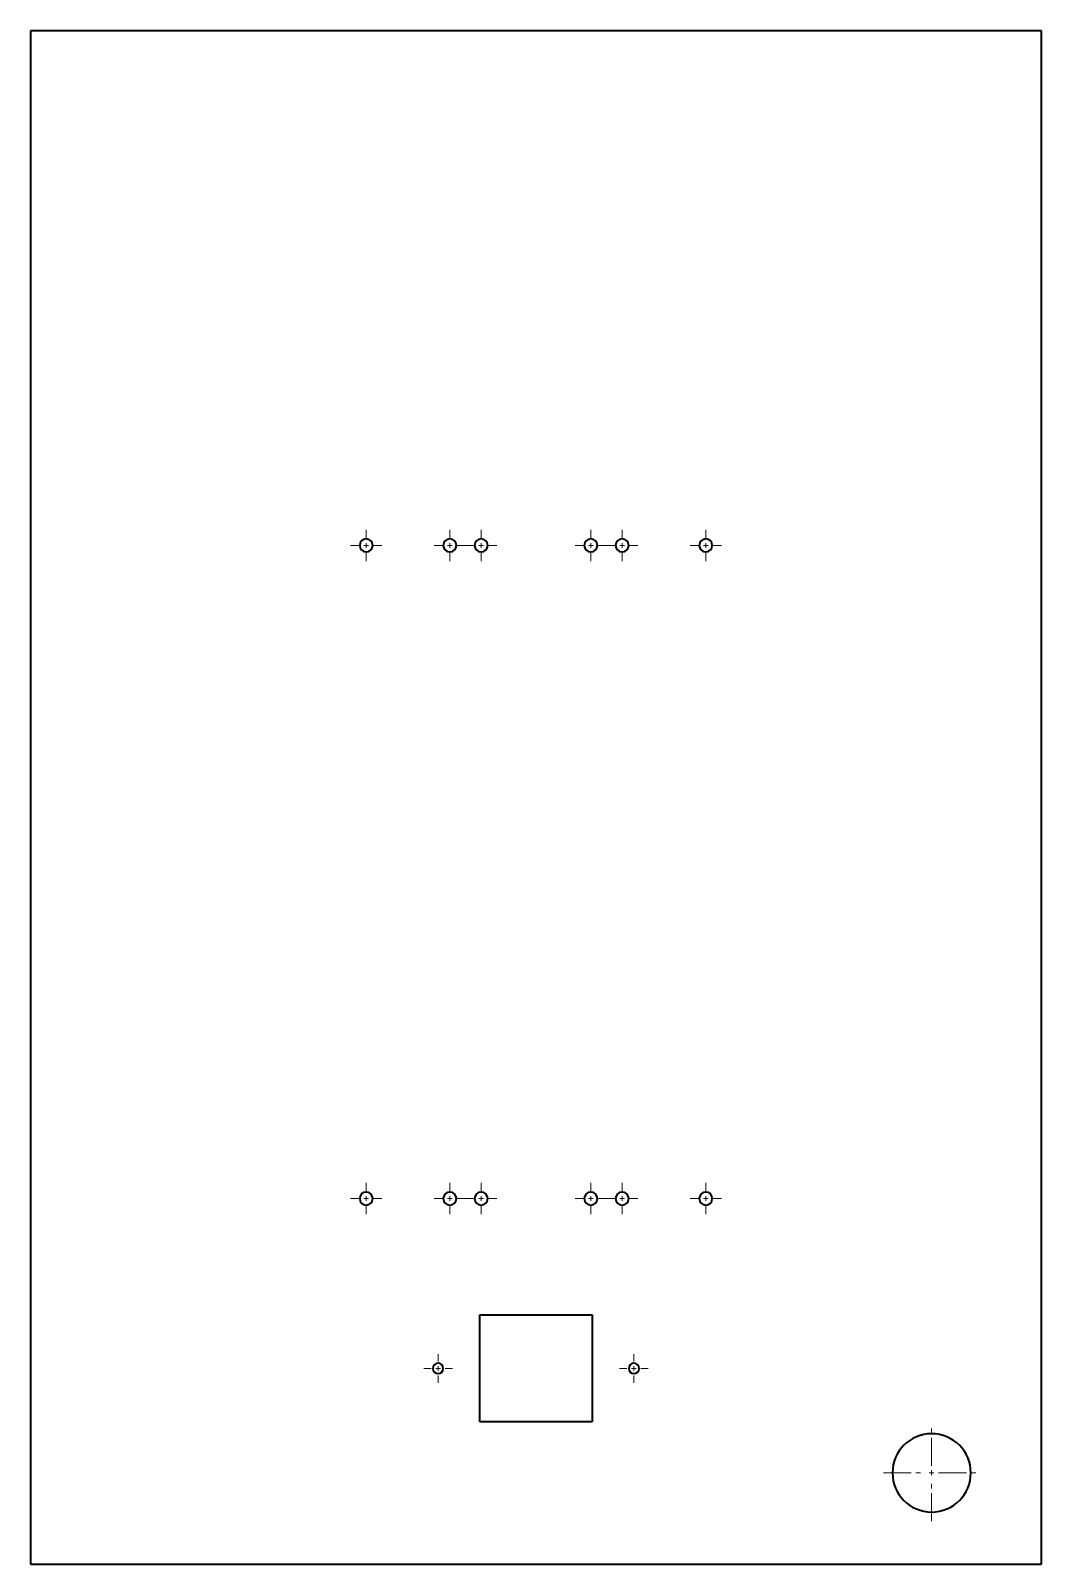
# Model space of a CAD drawing. Header units: millimetres. Extents: x 124 to 1336, y 48 to 1454.
# Drawn here: x 949 to 1336, y 673 to 1260 of the extents above; entities that cross this region are included whole.
import ezdxf

# ---------------------------------------------------------------- set-up
doc = ezdxf.new("R2010")
doc.units = ezdxf.units.MM
doc.header["$LTSCALE"] = 0.75
doc.linetypes.add('CENTER2', pattern=[28.575, 19.05, -3.175, 3.175, -3.175])
doc.layers.add('Smart Centers', color=7, linetype='CENTER2', lineweight=18)
doc.layers.add('Visible', color=7, linetype='Continuous', lineweight=35)

# ---------------------------------------------------------------- blocks, each defined once
blk = doc.blocks.new('*U2')
at = {"layer": 'Smart Centers', "color": 0, "ltscale": 0.75, "transparency": 16777216}
for p, q in [((0, 2.678906), (0, 6)), ((-6, 0), (-2.678906, 0)), ((2.678906, 0), (6, 0)), ((0, -6), (0, -2.678906))]:
    blk.add_line(p, q, dxfattribs=at)
at = {"layer": 'Smart Centers', "color": 0, "linetype": 'Continuous', "ltscale": 0.75, "transparency": 16777216}
for p, q in [((-0.892969, 0), (0.892969, 0)), ((0, -0.892969), (0, 0.892969))]:
    blk.add_line(p, q, dxfattribs=at)
blk = doc.blocks.new('*U3')
at = {"layer": 'Smart Centers', "color": 0, "ltscale": 0.75, "transparency": 16777216}
for p, q in [((0, 2.678906), (0, 6)), ((-6, 0), (-2.678906, 0)), ((2.678906, 0), (6, 0)), ((0, -6), (0, -2.678906))]:
    blk.add_line(p, q, dxfattribs=at)
at = {"layer": 'Smart Centers', "color": 0, "linetype": 'Continuous', "ltscale": 0.75, "transparency": 16777216}
for p, q in [((-0.892969, 0), (0.892969, 0)), ((0, -0.892969), (0, 0.892969))]:
    blk.add_line(p, q, dxfattribs=at)
blk = doc.blocks.new('*U4')
at = {"layer": 'Smart Centers', "color": 0, "ltscale": 0.75, "transparency": 16777216}
for p, q in [((0, 2.678906), (0, 6)), ((-6, 0), (-2.678906, 0)), ((2.678906, 0), (6, 0)), ((0, -6), (0, -2.678906))]:
    blk.add_line(p, q, dxfattribs=at)
at = {"layer": 'Smart Centers', "color": 0, "linetype": 'Continuous', "ltscale": 0.75, "transparency": 16777216}
for p, q in [((-0.892969, 0), (0.892969, 0)), ((0, -0.892969), (0, 0.892969))]:
    blk.add_line(p, q, dxfattribs=at)
blk = doc.blocks.new('*U5')
at = {"layer": 'Smart Centers', "color": 0, "ltscale": 0.75, "transparency": 16777216}
for p, q in [((-5.5, 0), (-2.678906, 0)), ((0, 2.678906), (0, 5.5)), ((2.678906, 0), (5.5, 0)), ((0, -5.5), (0, -2.678906))]:
    blk.add_line(p, q, dxfattribs=at)
at = {"layer": 'Smart Centers', "color": 0, "linetype": 'Continuous', "ltscale": 0.75, "transparency": 16777216}
for p, q in [((-0.892969, 0), (0.892969, 0)), ((0, -0.892969), (0, 0.892969))]:
    blk.add_line(p, q, dxfattribs=at)
blk = doc.blocks.new('*U6')
at = {"layer": 'Smart Centers', "color": 0, "ltscale": 0.75, "transparency": 16777216}
for p, q in [((-5.5, 0), (-2.678906, 0)), ((0, 2.678906), (0, 5.5)), ((2.678906, 0), (5.5, 0)), ((0, -5.5), (0, -2.678906))]:
    blk.add_line(p, q, dxfattribs=at)
at = {"layer": 'Smart Centers', "color": 0, "linetype": 'Continuous', "ltscale": 0.75, "transparency": 16777216}
for p, q in [((-0.892969, 0), (0.892969, 0)), ((0, -0.892969), (0, 0.892969))]:
    blk.add_line(p, q, dxfattribs=at)
blk = doc.blocks.new('*U7')
at = {"layer": 'Smart Centers', "color": 0, "ltscale": 0.75, "transparency": 16777216}
for p, q in [((0, 2.678906), (0, 6)), ((-6, 0), (-2.678906, 0)), ((2.678906, 0), (6, 0)), ((0, -6), (0, -2.678906))]:
    blk.add_line(p, q, dxfattribs=at)
at = {"layer": 'Smart Centers', "color": 0, "linetype": 'Continuous', "ltscale": 0.75, "transparency": 16777216}
for p, q in [((-0.892969, 0), (0.892969, 0)), ((0, -0.892969), (0, 0.892969))]:
    blk.add_line(p, q, dxfattribs=at)
blk = doc.blocks.new('*U8')
at = {"layer": 'Smart Centers', "color": 0, "ltscale": 0.75, "transparency": 16777216}
for p, q in [((0, 2.678906), (0, 6)), ((-6, 0), (-2.678906, 0)), ((2.678906, 0), (6, 0)), ((0, -6), (0, -2.678906))]:
    blk.add_line(p, q, dxfattribs=at)
at = {"layer": 'Smart Centers', "color": 0, "linetype": 'Continuous', "ltscale": 0.75, "transparency": 16777216}
for p, q in [((-0.892969, 0), (0.892969, 0)), ((0, -0.892969), (0, 0.892969))]:
    blk.add_line(p, q, dxfattribs=at)
blk = doc.blocks.new('*U9')
at = {"layer": 'Smart Centers', "color": 0, "ltscale": 0.75, "transparency": 16777216}
for p, q in [((0, 2.678906), (0, 6)), ((-6, 0), (-2.678906, 0)), ((2.678906, 0), (6, 0)), ((0, -6), (0, -2.678906))]:
    blk.add_line(p, q, dxfattribs=at)
at = {"layer": 'Smart Centers', "color": 0, "linetype": 'Continuous', "ltscale": 0.75, "transparency": 16777216}
for p, q in [((-0.892969, 0), (0.892969, 0)), ((0, -0.892969), (0, 0.892969))]:
    blk.add_line(p, q, dxfattribs=at)
blk = doc.blocks.new('*U10')
at = {"layer": 'Smart Centers', "color": 0, "ltscale": 0.75, "transparency": 16777216}
for p, q in [((0, 2.678906), (0, 6)), ((-6, 0), (-2.678906, 0)), ((2.678906, 0), (6, 0)), ((0, -6), (0, -2.678906))]:
    blk.add_line(p, q, dxfattribs=at)
at = {"layer": 'Smart Centers', "color": 0, "linetype": 'Continuous', "ltscale": 0.75, "transparency": 16777216}
for p, q in [((-0.892969, 0), (0.892969, 0)), ((0, -0.892969), (0, 0.892969))]:
    blk.add_line(p, q, dxfattribs=at)
blk = doc.blocks.new('*U11')
at = {"layer": 'Smart Centers', "color": 0, "ltscale": 0.75, "transparency": 16777216}
for p, q in [((0, 2.678906), (0, 6)), ((-6, 0), (-2.678906, 0)), ((2.678906, 0), (6, 0)), ((0, -6), (0, -2.678906))]:
    blk.add_line(p, q, dxfattribs=at)
at = {"layer": 'Smart Centers', "color": 0, "linetype": 'Continuous', "ltscale": 0.75, "transparency": 16777216}
for p, q in [((-0.892969, 0), (0.892969, 0)), ((0, -0.892969), (0, 0.892969))]:
    blk.add_line(p, q, dxfattribs=at)
blk = doc.blocks.new('*U12')
at = {"layer": 'Smart Centers', "color": 0, "ltscale": 0.75, "transparency": 16777216}
for p, q in [((0, 2.678906), (0, 6)), ((-6, 0), (-2.678906, 0)), ((2.678906, 0), (6, 0)), ((0, -6), (0, -2.678906))]:
    blk.add_line(p, q, dxfattribs=at)
at = {"layer": 'Smart Centers', "color": 0, "linetype": 'Continuous', "ltscale": 0.75, "transparency": 16777216}
for p, q in [((-0.892969, 0), (0.892969, 0)), ((0, -0.892969), (0, 0.892969))]:
    blk.add_line(p, q, dxfattribs=at)
blk = doc.blocks.new('*U13')
at = {"layer": 'Smart Centers', "color": 0, "ltscale": 0.75, "transparency": 16777216}
for p, q in [((0, 2.678906), (0, 18.5)), ((-18.5, 0), (-2.678906, 0)), ((2.678906, 0), (18.5, 0)), ((0, -18.5), (0, -2.678906))]:
    blk.add_line(p, q, dxfattribs=at)
at = {"layer": 'Smart Centers', "color": 0, "linetype": 'Continuous', "ltscale": 0.75, "transparency": 16777216}
for p, q in [((-0.892969, 0), (0.892969, 0)), ((0, -0.892969), (0, 0.892969))]:
    blk.add_line(p, q, dxfattribs=at)
blk = doc.blocks.new('*U14')
at = {"layer": 'Smart Centers', "color": 0, "ltscale": 0.75, "transparency": 16777216}
for p, q in [((0, 2.678906), (0, 6)), ((-6, 0), (-2.678906, 0)), ((2.678906, 0), (6, 0)), ((0, -6), (0, -2.678906))]:
    blk.add_line(p, q, dxfattribs=at)
at = {"layer": 'Smart Centers', "color": 0, "linetype": 'Continuous', "ltscale": 0.75, "transparency": 16777216}
for p, q in [((-0.892969, 0), (0.892969, 0)), ((0, -0.892969), (0, 0.892969))]:
    blk.add_line(p, q, dxfattribs=at)
blk = doc.blocks.new('*U15')
at = {"layer": 'Smart Centers', "color": 0, "ltscale": 0.75, "transparency": 16777216}
for p, q in [((0, 2.678906), (0, 6)), ((-6, 0), (-2.678906, 0)), ((2.678906, 0), (6, 0)), ((0, -6), (0, -2.678906))]:
    blk.add_line(p, q, dxfattribs=at)
at = {"layer": 'Smart Centers', "color": 0, "linetype": 'Continuous', "ltscale": 0.75, "transparency": 16777216}
for p, q in [((-0.892969, 0), (0.892969, 0)), ((0, -0.892969), (0, 0.892969))]:
    blk.add_line(p, q, dxfattribs=at)
blk = doc.blocks.new('*U16')
at = {"layer": 'Smart Centers', "color": 0, "ltscale": 0.75, "transparency": 16777216}
for p, q in [((0, 2.678906), (0, 6)), ((-6, 0), (-2.678906, 0)), ((2.678906, 0), (6, 0)), ((0, -6), (0, -2.678906))]:
    blk.add_line(p, q, dxfattribs=at)
at = {"layer": 'Smart Centers', "color": 0, "linetype": 'Continuous', "ltscale": 0.75, "transparency": 16777216}
for p, q in [((-0.892969, 0), (0.892969, 0)), ((0, -0.892969), (0, 0.892969))]:
    blk.add_line(p, q, dxfattribs=at)

msp = doc.modelspace()

# ---------------------------------------------------------------- linework, layer by layer
at = {"layer": 'Visible'}
for p, q in [((1336.209925, 1260.040984), (949.209925, 1260.040984)), ((949.209925, 1260.040984), (949.209925, 673.040984)), ((1336.209925, 673.040984), (1336.209925, 1260.040984)), ((1121.209925, 768.540984), (1164.209925, 768.540984)), ((1121.209925, 727.540984), (1121.209925, 768.540984)), ((1164.209925, 768.540984), (1164.209925, 727.540984)), ((1164.209925, 727.540984), (1121.209925, 727.540984)), ((949.209925, 673.040984), (1336.209925, 673.040984))]:
    msp.add_line(p, q, dxfattribs=at)
at = {"layer": 'Visible', "extrusion": (0, 0, -1)}
for centre, radius in [((-1077.709925, 1063.040984), 2.5), ((-1109.709925, 1063.040984), 2.5), ((-1121.709925, 1063.040984), 2.5), ((-1163.709925, 1063.040984), 2.5), ((-1175.709925, 1063.040984), 2.5), ((-1207.709925, 1063.040984), 2.5), ((-1077.709925, 813.040984), 2.5), ((-1109.709925, 813.040984), 2.5), ((-1121.709925, 813.040984), 2.5), ((-1163.709925, 813.040984), 2.5), ((-1175.709925, 813.040984), 2.5), ((-1207.709925, 813.040984), 2.5), ((-1105.209925, 748.040984), 2), ((-1180.209925, 748.040984), 2), ((-1294.209925, 708.040984), 15)]:
    msp.add_circle(centre, radius, dxfattribs=at)

# ---------------------------------------------------------------- block references
at = {"layer": 'Smart Centers', "ltscale": 0.75}
for name, p in [('*U8', (1077.709925, 1063.040984)), ('*U15', (1109.709925, 1063.040984)), ('*U10', (1121.709925, 1063.040984)), ('*U2', (1163.709925, 1063.040984)), ('*U9', (1175.709925, 1063.040984)), ('*U16', (1207.709925, 1063.040984)), ('*U3', (1077.709925, 813.040984)), ('*U11', (1109.709925, 813.040984)), ('*U14', (1121.709925, 813.040984)), ('*U7', (1163.709925, 813.040984)), ('*U4', (1175.709925, 813.040984)), ('*U12', (1207.709925, 813.040984)), ('*U6', (1105.209925, 748.040984)), ('*U5', (1180.209925, 748.040984)), ('*U13', (1294.209925, 708.040984))]:
    msp.add_blockref(name, p, dxfattribs=at)

doc.saveas('drawing.dxf')
